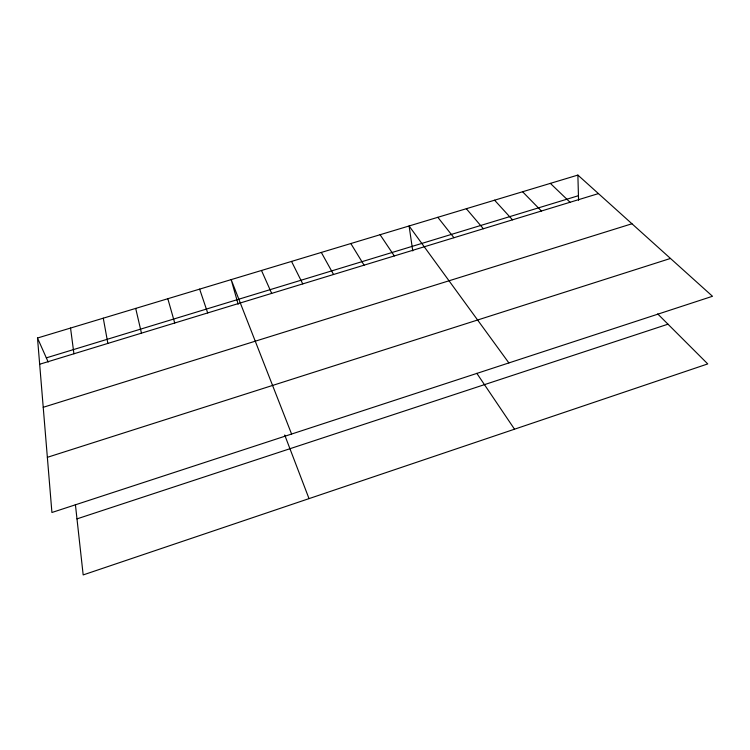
<?xml version="1.0" encoding="UTF-8"?>
<svg xmlns="http://www.w3.org/2000/svg" width="750" height="750" viewBox="0 0 750 750"><rect width="100%" height="100%" fill="white"/><g stroke="black" fill="none" stroke-linecap="round" stroke-linejoin="round"><path stroke-width="1.12" d="M76.978 518.878L667.987 324.188M47.363 457.322L670.481 258.45M43.228 407.297L631.95 223.763M39.666 364.247L598.444 193.594M46.331 357.863L578.438 195.694M37.5 338.016L577.875 175.078L712.5 296.278L51.919 512.494L37.5 338.016L48.188 362.044M550.35 183.375L570.056 202.266M657.694 313.903L707.747 363.919L83.175 574.922L75.394 504.469M522.591 191.747L541.425 211.013M494.578 200.194L512.522 219.834M466.331 208.716L483.366 228.741M437.831 217.303L453.947 237.722M508.875 362.925L409.088 225.975L412.762 250.931M476.812 373.312L514.519 429.197M380.091 234.713L394.303 255.938M350.831 243.534L364.069 265.172M321.319 252.441L333.553 274.491M291.534 261.422L302.756 283.894M261.488 270.478L271.678 293.391M291.591 434.053L231.169 279.619L238.162 304.266M284.7 435L309.019 498.619M199.641 289.125L207.675 312.938M167.822 298.716L174.722 322.997M135.703 308.409L141.459 333.159M103.275 318.178L107.859 343.416M70.547 328.05L73.931 353.784M577.875 175.078L578.569 200.278"/></g></svg>
